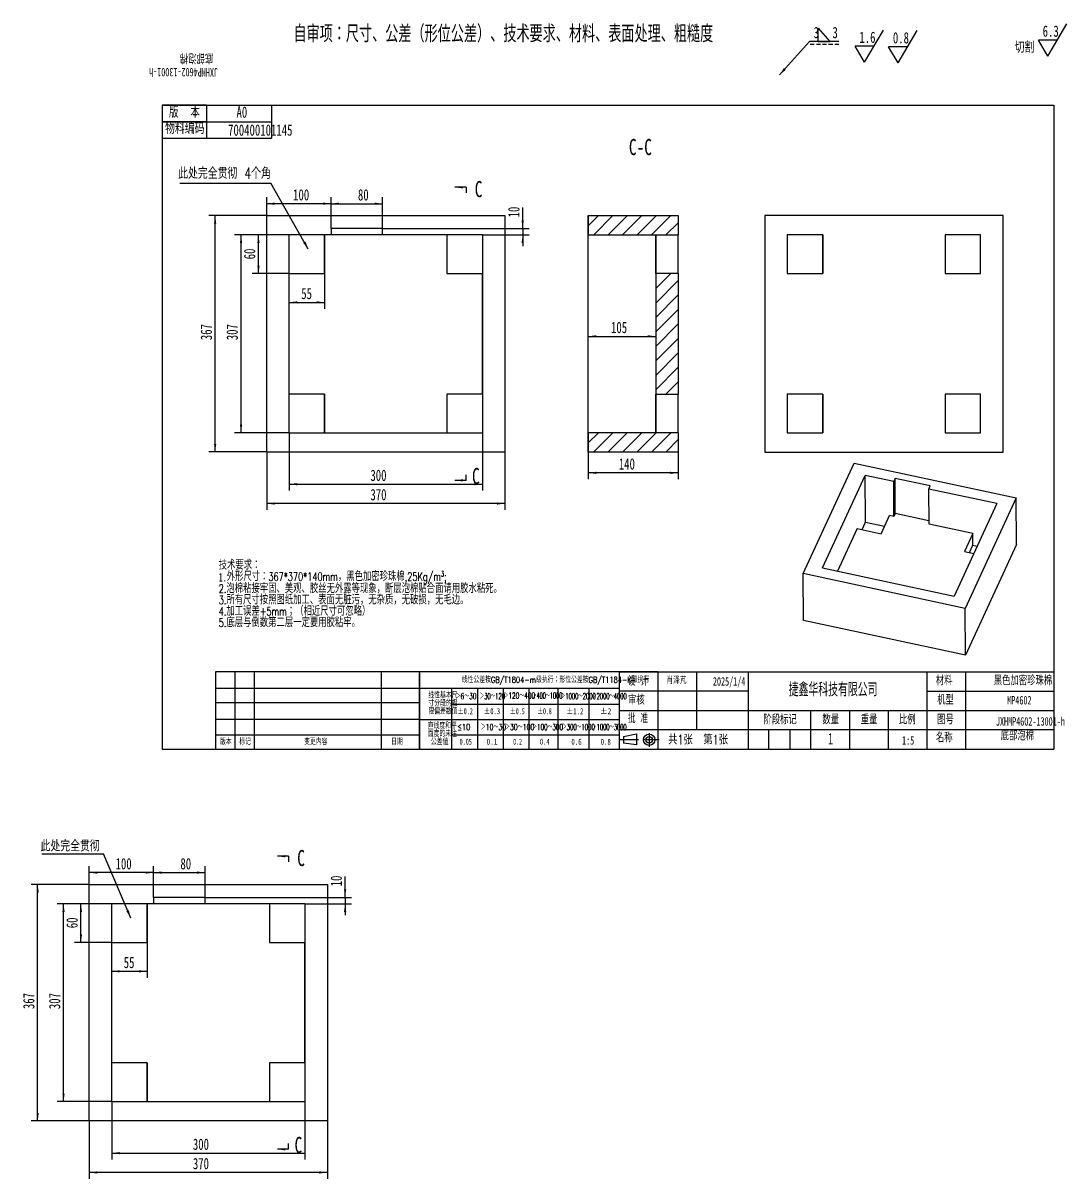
# Model space of a CAD drawing. Extents: x -29 to 515, y -128 to 231.
# Drawn here: x -29 to 295.2, y -128 to 230.9 of the extents above; entities that cross this region are included whole.
import ezdxf

# ---------------------------------------------------------------- set-up
doc = ezdxf.new("R2010")
doc.units = 0
doc.linetypes.add('SLD-DASHED', pattern=[1.905, 1.27, -0.635])
doc.linetypes.add('SLD-SOLID', pattern=[0])
doc.layers.get('0').update_dxf_attribs({"linetype": 'CONTINUOUS'})
for name, color, linetype in [('FORMAT', 7, 'SLD-SOLID'), ('细实线层', 7, 'SLD-SOLID'), ('轮廓实线层', 7, 'SLD-SOLID')]:
    doc.layers.add(name, color=color, linetype=linetype)
doc.styles.add('SLDTEXTSTYLE0', font='TXT', dxfattribs={"width": 0.7, "bigfont": 'bigfont'})
doc.styles.add('SLDTEXTSTYLE1', font='TXT', dxfattribs={"width": 0.7})
doc.styles.add('SLDTEXTSTYLE10', font='TXT', dxfattribs={"width": 0.569954, "bigfont": 'bigfont'})
doc.styles.add('SLDTEXTSTYLE11', font='TXT', dxfattribs={"width": 0.542825, "bigfont": 'bigfont'})
doc.styles.add('SLDTEXTSTYLE12', font='TXT', dxfattribs={"width": 0.607411, "bigfont": 'bigfont'})
doc.styles.add('SLDTEXTSTYLE13', font='TXT', dxfattribs={"width": 0.494457, "bigfont": 'bigfont'})
doc.styles.add('SLDTEXTSTYLE14', font='TXT', dxfattribs={"width": 0.523419, "bigfont": 'bigfont'})
doc.styles.add('SLDTEXTSTYLE15', font='TXT', dxfattribs={"width": 0.677411})
doc.styles.add('SLDTEXTSTYLE16', font='TXT', dxfattribs={"width": 0.616681})
doc.styles.add('SLDTEXTSTYLE17', font='TXT', dxfattribs={"width": 0.592279})
doc.styles.add('SLDTEXTSTYLE18', font='TXT', dxfattribs={"width": 0.633851})
doc.styles.add('SLDTEXTSTYLE19', font='TXT', dxfattribs={"width": 0.751649})
doc.styles.add('SLDTEXTSTYLE2', font='TXT', dxfattribs={"width": 0.579353, "bigfont": 'bigfont'})
doc.styles.add('SLDTEXTSTYLE20', font='TXT', dxfattribs={"width": 0.672854})
doc.styles.add('SLDTEXTSTYLE21', font='TXT', dxfattribs={"width": 0.604873})
doc.styles.add('SLDTEXTSTYLE22', font='TXT', dxfattribs={"width": 0.692137})
doc.styles.add('SLDTEXTSTYLE23', font='TXT', dxfattribs={"width": 0.516181, "bigfont": 'bigfont'})
doc.styles.add('SLDTEXTSTYLE24', font='TXT', dxfattribs={"width": 0.786906})
doc.styles.add('SLDTEXTSTYLE25', font='TXT', dxfattribs={"width": 0.513075, "bigfont": 'bigfont'})
doc.styles.add('SLDTEXTSTYLE26', font='TXT', dxfattribs={"width": 0.6, "bigfont": 'bigfont'})
doc.styles.add('SLDTEXTSTYLE3', font='TXT', dxfattribs={"width": 0.633333, "bigfont": 'bigfont'})
doc.styles.add('SLDTEXTSTYLE4', font='TXT', dxfattribs={"width": 0.589499, "bigfont": 'bigfont'})
doc.styles.add('SLDTEXTSTYLE5', font='TXT', dxfattribs={"width": 0.526455, "bigfont": 'bigfont'})
doc.styles.add('SLDTEXTSTYLE6', font='TXT', dxfattribs={"width": 0.583287, "bigfont": 'bigfont'})
doc.styles.add('SLDTEXTSTYLE7', font='TXT', dxfattribs={"width": 0.632085})
doc.styles.add('SLDTEXTSTYLE8', font='TXT', dxfattribs={"width": 0.735068, "bigfont": 'bigfont'})
doc.styles.add('SLDTEXTSTYLE9', font='TXT', dxfattribs={"width": 0.615255, "bigfont": 'bigfont'})
doc.dimstyles.new('SLDDIMSTYLE0', dxfattribs={"dimtxt": 0.18, "dimasz": 2.5, "dimexe": 0, "dimexo": 0.0625, "dimgap": 0, "dimtad": 0, "dimtih": 1, "dimtoh": 1, "dimdec": 0, "dimrnd": 1e-09, "dimzin": 0, "dimtxsty": 'STANDARD', "dimsah": 1, "dimcen": 0.09, "dimazin": 3, "dimtfac": 2.5, "dimtdec": 0, "dimtofl": 0, "dimtmove": 0, "dimatfit": 3, "dimtolj": 1, "dimtzin": 0})
doc.dimstyles.new('SLDDIMSTYLE1', dxfattribs={"dimtxt": 3.5, "dimasz": 2.5, "dimexe": 0, "dimexo": 0.0625, "dimgap": 0.875, "dimtad": 2, "dimlfac": 5, "dimrnd": 1e-09, "dimzin": 12, "dimtxsty": 'SLDTEXTSTYLE1', "dimsah": 1, "dimcen": 0.09, "dimazin": 3, "dimtfac": 1, "dimtofl": 0, "dimtmove": 0, "dimatfit": 3, "dimtolj": 1, "dimtzin": 12})
doc.dimstyles.new('SLDDIMSTYLE2', dxfattribs={"dimtxt": 3.5, "dimasz": 2.5, "dimexe": 0, "dimexo": 0.0625, "dimgap": 0.875, "dimtad": 2, "dimlfac": 5, "dimrnd": 1e-09, "dimzin": 12, "dimtxsty": 'SLDTEXTSTYLE1', "dimsah": 1, "dimcen": 0.09, "dimazin": 3, "dimtfac": 1, "dimtdec": 0, "dimtofl": 0, "dimtmove": 0, "dimatfit": 3, "dimtolj": 1, "dimtzin": 12})
doc.dimstyles.new('SLDDIMSTYLE3', dxfattribs={"dimtxt": 3.5, "dimasz": 2.5, "dimexe": 0, "dimexo": 0.0625, "dimgap": 0.875, "dimtad": 2, "dimlfac": 5, "dimrnd": 1e-09, "dimzin": 12, "dimtxsty": 'SLDTEXTSTYLE1', "dimsah": 1, "dimcen": 0.09, "dimazin": 3, "dimtfac": 1, "dimtmove": 0, "dimatfit": 3, "dimtolj": 1, "dimtzin": 12})
doc.dimstyles.new('SLDDIMSTYLE4', dxfattribs={"dimtxt": 3.5, "dimasz": 2.5, "dimexe": 0, "dimexo": 0.0625, "dimgap": 0.875, "dimtad": 2, "dimdec": 0, "dimlfac": 5, "dimrnd": 1e-09, "dimzin": 12, "dimtxsty": 'SLDTEXTSTYLE1', "dimsah": 1, "dimcen": 0.09, "dimazin": 3, "dimtfac": 1, "dimtofl": 0, "dimtmove": 0, "dimatfit": 3, "dimtolj": 1, "dimtzin": 12})

# ---------------------------------------------------------------- blocks, each defined once
blk = doc.blocks.new('SW_NOTE_0_3')
at = {"layer": 'FORMAT', "color": 0, "attachment_point": 1}
for s, insert, char_height, style in [('技术要求：', (0, 3.41), 2.646, 'SLDTEXTSTYLE0'), ('外形尺寸：367*370*140mm，黑色加密珍珠棉,25Kg/m³;', (2.47, -0.12), 2.6458, 'SLDTEXTSTYLE0'), ('1.', (0, -0.31), 2.646, 'SLDTEXTSTYLE1'), ('2.泡棉粘接牢固、美观、胶丝无外露等现象，断层泡棉贴合面请用胶水粘死。', (0, -3.84), 2.6458, 'SLDTEXTSTYLE0'), ('3.所有尺寸按照图纸加工、表面无脏污，无杂质，无破损，无毛边。', (0, -7.37), 2.6458, 'SLDTEXTSTYLE0'), ('4.加工误差+5mm；（相近尺寸可忽略）', (0, -10.9), 2.6458, 'SLDTEXTSTYLE0'), ('5.底层与倒数第二层一定要用胶粘牢。', (0, -14.42), 2.6458, 'SLDTEXTSTYLE0')]:
    blk.add_mtext(s, dxfattribs=dict(at, insert=insert, char_height=char_height, style=style))
blk = doc.blocks.new('SW_NOTE_0_14')
at = {"layer": 'FORMAT', "color": 0, "char_height": 1.852, "attachment_point": 2, "style": 'SLDTEXTSTYLE0'}
for s, insert in [('线性基本尺', (6.37, 2.39)), ('寸分段的极', (6.37, -0.08)), ('限偏差数值', (6.37, -2.55))]:
    blk.add_mtext(s, dxfattribs=dict(at, insert=insert))
blk = doc.blocks.new('SW_NOTE_0_15')
at = {"layer": 'FORMAT', "color": 0, "char_height": 1.852, "attachment_point": 2, "style": 'SLDTEXTSTYLE0'}
for s, insert in [('面度的未注', (6.37, -0.08)), ('直线度和平', (6.37, 2.39)), ('公差值', (5.55, -2.55))]:
    blk.add_mtext(s, dxfattribs=dict(at, insert=insert))
blk = doc.blocks.new('SW_NOTE_0_16')
at = {"layer": 'FORMAT', "color": 0, "attachment_point": 2}
for s, insert, char_height, style in [('JXHMP4602-13001-h', (17.12, 3.41), 2.6458, 'SLDTEXTSTYLE1'), ('底部泡棉', (13.07, -1.12), 2.646, 'SLDTEXTSTYLE0')]:
    blk.add_mtext(s, dxfattribs=dict(at, insert=insert, char_height=char_height, style=style))
blk = doc.blocks.new('SW_NOTE_0_17')
at = {"layer": 'FORMAT', "color": 0, "attachment_point": 2, "rotation": 180}
for s, insert, char_height, style in [('底部泡棉', (-13.07, 1.12), 2.646, 'SLDTEXTSTYLE0'), ('JXHMP4602-13001-h', (-17.12, -3.41), 2.6458, 'SLDTEXTSTYLE1')]:
    blk.add_mtext(s, dxfattribs=dict(at, insert=insert, char_height=char_height, style=style))
blk = doc.blocks.new('SW_SFSYMBOL_0')
at = {"layer": 'FORMAT', "color": 0}
for p, q in [((1.62, -5), (7.52, 5)), ((1.62, -5), (-1.33, 0)), ((4.57, 0), (-1.33, 0))]:
    blk.add_line(p, q, dxfattribs=at)
at = {"layer": 'FORMAT', "color": 0, "char_height": 3.5, "attachment_point": 1}
for s, insert, style in [('6.3', (0, 4.51), 'SLDTEXTSTYLE1'), ('切割', (-8.68, -0.49), 'SLDTEXTSTYLE0')]:
    blk.add_mtext(s, dxfattribs=dict(at, insert=insert, style=style))
blk = doc.blocks.new('SW_SFSYMBOL_1')
at = {"layer": 'FORMAT', "color": 0}
for p, q in [((1.62, -5), (7.52, 5)), ((1.62, -5), (-1.33, 0)), ((4.57, 0), (-1.33, 0))]:
    blk.add_line(p, q, dxfattribs=at)
at = {"layer": 'FORMAT', "color": 0, "insert": (0, 4.51), "char_height": 3.5, "attachment_point": 1, "style": 'SLDTEXTSTYLE1'}
blk.add_mtext('0.8', dxfattribs=at)
blk = doc.blocks.new('SW_SFSYMBOL_2')
at = {"layer": 'FORMAT', "color": 0}
for p, q in [((1.62, -5), (7.52, 5)), ((1.62, -5), (-1.33, 0)), ((4.57, 0), (-1.33, 0))]:
    blk.add_line(p, q, dxfattribs=at)
at = {"layer": 'FORMAT', "color": 0, "insert": (0, 4.51), "char_height": 3.5, "attachment_point": 1, "style": 'SLDTEXTSTYLE1'}
blk.add_mtext('1.6', dxfattribs=at)
blk = doc.blocks.new('SW_SYMBOL_WELD_FILL')
at = {"layer": 'FORMAT', "color": 0}
for p, q in [((100, 0), (100, 900)), ((100, 900), (900, 0)), ((100, 0), (900, 0))]:
    blk.add_line(p, q, dxfattribs=at)
blk = doc.blocks.new('SW_WELDSYMBOL_0')
at = {"layer": 'FORMAT', "color": 0}
blk.add_line((9.13, 0), (0, 0), dxfattribs=at)
at = {"layer": 'FORMAT', "color": 0, "linetype": 'SLD-DASHED'}
blk.add_line((9.13, -1), (0, -1), dxfattribs=at)
at = {"layer": 'FORMAT', "color": 0, "xscale": 0.004511737089201878, "yscale": 0.004511737089201878, "zscale": 0.004511737089201878}
blk.add_blockref('SW_SYMBOL_WELD_FILL', (2.3, 0), dxfattribs=at)
at = {"layer": 'FORMAT', "color": 0, "char_height": 3.5, "attachment_point": 1, "style": 'SLDTEXTSTYLE1'}
for insert in [(1.31, 4.51), (7.15, 4.51)]:
    blk.add_mtext('3', dxfattribs=dict(at, insert=insert))
blk = doc.blocks.new('_D')
at = {"layer": 'FORMAT'}
for p, q in [((46.67, 97.72), (46.67, 79.72)), ((120.67, 97.72), (120.67, 79.72)), ((120.67, 81.72), (46.67, 81.72))]:
    blk.add_line(p, q, dxfattribs=at)
for points in [[(46.67, 81.72), (49.17, 81.37), (49.17, 82.07)], [(120.67, 81.72), (118.17, 82.07), (118.17, 81.37)]]:
    blk.add_solid(points, dxfattribs=at)
at = {"layer": 'FORMAT', "insert": (78.89, 86.23), "char_height": 3.5, "attachment_point": 1, "style": 'SLDTEXTSTYLE1'}
blk.add_mtext('370', dxfattribs=at)
blk = doc.blocks.new('_D_1')
at = {"layer": 'FORMAT'}
for p, q in [((53.67, 103.72), (53.67, 85.72)), ((113.67, 103.72), (113.67, 85.72)), ((53.67, 87.72), (113.67, 87.72))]:
    blk.add_line(p, q, dxfattribs=at)
for points in [[(53.67, 87.72), (56.17, 87.37), (56.17, 88.07)], [(113.67, 87.72), (111.17, 88.07), (111.17, 87.37)]]:
    blk.add_solid(points, dxfattribs=at)
at = {"layer": 'FORMAT', "insert": (78.89, 92.23), "char_height": 3.5, "attachment_point": 1, "style": 'SLDTEXTSTYLE1'}
blk.add_mtext('300', dxfattribs=at)
blk = doc.blocks.new('_D_2')
at = {"layer": 'FORMAT'}
for p, q in [((46.67, 171.12), (28.67, 171.12)), ((30.67, 97.72), (30.67, 171.12)), ((46.67, 97.72), (28.67, 97.72))]:
    blk.add_line(p, q, dxfattribs=at)
for points in [[(30.67, 171.12), (30.32, 168.62), (31.02, 168.62)], [(30.67, 97.72), (31.02, 100.22), (30.32, 100.22)]]:
    blk.add_solid(points, dxfattribs=at)
at = {"layer": 'FORMAT', "insert": (26.16, 132.44), "char_height": 3.5, "attachment_point": 1, "rotation": 90, "style": 'SLDTEXTSTYLE1'}
blk.add_mtext('367', dxfattribs=at)
blk = doc.blocks.new('_D_3')
at = {"layer": 'FORMAT'}
for p, q in [((64.67, 153.12), (64.67, 142.18)), ((53.67, 144.18), (64.67, 144.18))]:
    blk.add_line(p, q, dxfattribs=at)
for points in [[(53.67, 144.18), (56.17, 143.83), (56.17, 144.53)], [(64.67, 144.18), (62.17, 144.53), (62.17, 143.83)]]:
    blk.add_solid(points, dxfattribs=at)
at = {"layer": 'FORMAT', "insert": (57.41, 148.69), "char_height": 3.5, "attachment_point": 1, "style": 'SLDTEXTSTYLE1'}
blk.add_mtext('55', dxfattribs=at)
blk = doc.blocks.new('_D_4')
at = {"layer": 'FORMAT'}
for p, q in [((82.67, 165.12), (36.71, 165.12)), ((38.71, 103.72), (38.71, 165.12)), ((53.67, 103.72), (36.71, 103.72))]:
    blk.add_line(p, q, dxfattribs=at)
for points in [[(38.71, 165.12), (38.36, 162.62), (39.06, 162.62)], [(38.71, 103.72), (39.06, 106.22), (38.36, 106.22)]]:
    blk.add_solid(points, dxfattribs=at)
at = {"layer": 'FORMAT', "insert": (34.2, 132.44), "char_height": 3.5, "attachment_point": 1, "rotation": 90, "style": 'SLDTEXTSTYLE1'}
blk.add_mtext('307', dxfattribs=at)
blk = doc.blocks.new('_D_5')
at = {"layer": 'FORMAT'}
for p, q in [((53.67, 165.12), (42.12, 165.12)), ((44.12, 153.12), (44.12, 165.12)), ((53.67, 153.12), (42.12, 153.12))]:
    blk.add_line(p, q, dxfattribs=at)
for points in [[(44.12, 165.12), (43.77, 162.62), (44.47, 162.62)], [(44.12, 153.12), (44.47, 155.62), (43.77, 155.62)]]:
    blk.add_solid(points, dxfattribs=at)
at = {"layer": 'FORMAT', "insert": (39.61, 157.56), "char_height": 3.5, "attachment_point": 1, "rotation": 90, "style": 'SLDTEXTSTYLE1'}
blk.add_mtext('60', dxfattribs=at)
blk = doc.blocks.new('_D_6')
at = {"layer": 'FORMAT'}
for p, q in [((66.67, 167.12), (66.67, 176.83)), ((82.67, 167.12), (82.67, 176.83)), ((66.67, 174.83), (82.67, 174.83))]:
    blk.add_line(p, q, dxfattribs=at)
for points in [[(66.67, 174.83), (69.17, 174.48), (69.17, 175.18)], [(82.67, 174.83), (80.17, 175.18), (80.17, 174.48)]]:
    blk.add_solid(points, dxfattribs=at)
at = {"layer": 'FORMAT', "insert": (75.02, 179.34), "char_height": 3.5, "attachment_point": 1, "style": 'SLDTEXTSTYLE1'}
blk.add_mtext('80', dxfattribs=at)
blk = doc.blocks.new('_D_7')
at = {"layer": 'FORMAT'}
for p, q in [((46.67, 171.12), (46.67, 176.83)), ((66.67, 167.12), (66.67, 176.83)), ((66.67, 174.83), (46.67, 174.83))]:
    blk.add_line(p, q, dxfattribs=at)
for points in [[(46.67, 174.83), (49.17, 174.48), (49.17, 175.18)], [(66.67, 174.83), (64.17, 175.18), (64.17, 174.48)]]:
    blk.add_solid(points, dxfattribs=at)
at = {"layer": 'FORMAT', "insert": (54.88, 179.34), "char_height": 3.5, "attachment_point": 1, "style": 'SLDTEXTSTYLE1'}
blk.add_mtext('100', dxfattribs=at)
blk = doc.blocks.new('_D_8')
at = {"layer": 'FORMAT'}
for p, q in [((126.18, 167.12), (126.18, 173.65)), ((82.67, 167.12), (128.18, 167.12)), ((113.67, 165.12), (128.18, 165.12)), ((126.18, 167.12), (126.18, 165.12)), ((126.18, 165.12), (126.18, 161.62))]:
    blk.add_line(p, q, dxfattribs=at)
for points in [[(126.18, 167.12), (126.53, 169.62), (125.83, 169.62)], [(126.18, 165.12), (125.83, 162.62), (126.53, 162.62)]]:
    blk.add_solid(points, dxfattribs=at)
at = {"layer": 'FORMAT', "insert": (121.67, 170.57), "char_height": 3.5, "attachment_point": 1, "rotation": 90, "style": 'SLDTEXTSTYLE1'}
blk.add_mtext('10', dxfattribs=at)
blk = doc.blocks.new('SW_NOTE_0_18')
at = {"layer": 'FORMAT', "color": 0}
blk.add_line((-28.32, 0), (0, 0), dxfattribs=at)
at = {"layer": 'FORMAT', "color": 0, "insert": (-28.81, 4.82), "char_height": 3.5, "attachment_point": 1, "style": 'SLDTEXTSTYLE0'}
blk.add_mtext('此处完全贯彻 4个角', dxfattribs=at)
blk = doc.blocks.new('_D_9')
at = {"layer": 'FORMAT'}
for p, q in [((174.51, 103.72), (174.51, 89.24)), ((146.57, 97.72), (146.57, 89.24)), ((174.51, 91.24), (146.57, 91.24))]:
    blk.add_line(p, q, dxfattribs=at)
for points in [[(146.57, 91.24), (149.07, 90.89), (149.07, 91.59)], [(174.51, 91.24), (172.01, 91.59), (172.01, 90.89)]]:
    blk.add_solid(points, dxfattribs=at)
at = {"layer": 'FORMAT', "insert": (156.04, 95.76), "char_height": 3.5, "attachment_point": 1, "style": 'SLDTEXTSTYLE1'}
blk.add_mtext('140', dxfattribs=at)
blk = doc.blocks.new('_D_10')
at = {"layer": 'FORMAT'}
blk.add_line((146.57, 133.63), (167.51, 133.63), dxfattribs=at)
for points in [[(146.57, 133.63), (149.07, 133.28), (149.07, 133.98)], [(167.51, 133.63), (165.01, 133.98), (165.01, 133.28)]]:
    blk.add_solid(points, dxfattribs=at)
at = {"layer": 'FORMAT', "insert": (153.62, 138.15), "char_height": 3.5, "attachment_point": 1, "style": 'SLDTEXTSTYLE1'}
blk.add_mtext('105', dxfattribs=at)
blk = doc.blocks.new('_D_11')
at = {"layer": 'FORMAT'}
for p, q in [((-8.46, -110.02), (-8.46, -128.02)), ((65.54, -110.02), (65.54, -128.02)), ((65.54, -126.02), (-8.46, -126.02))]:
    blk.add_line(p, q, dxfattribs=at)
for points in [[(-8.46, -126.02), (-5.96, -126.37), (-5.96, -125.67)], [(65.54, -126.02), (63.04, -125.67), (63.04, -126.37)]]:
    blk.add_solid(points, dxfattribs=at)
at = {"layer": 'FORMAT', "insert": (23.75, -121.51), "char_height": 3.5, "attachment_point": 1, "style": 'SLDTEXTSTYLE1'}
blk.add_mtext('370', dxfattribs=at)
blk = doc.blocks.new('_D_12')
at = {"layer": 'FORMAT'}
for p, q in [((-1.46, -104.02), (-1.46, -122.02)), ((58.54, -104.02), (58.54, -122.02)), ((-1.46, -120.02), (58.54, -120.02))]:
    blk.add_line(p, q, dxfattribs=at)
for points in [[(-1.46, -120.02), (1.04, -120.37), (1.04, -119.67)], [(58.54, -120.02), (56.04, -119.67), (56.04, -120.37)]]:
    blk.add_solid(points, dxfattribs=at)
at = {"layer": 'FORMAT', "insert": (23.75, -115.51), "char_height": 3.5, "attachment_point": 1, "style": 'SLDTEXTSTYLE1'}
blk.add_mtext('300', dxfattribs=at)
blk = doc.blocks.new('_D_13')
at = {"layer": 'FORMAT'}
for p, q in [((-8.46, -36.62), (-26.46, -36.62)), ((-24.46, -110.02), (-24.46, -36.62)), ((-8.46, -110.02), (-26.46, -110.02))]:
    blk.add_line(p, q, dxfattribs=at)
for points in [[(-24.46, -36.62), (-24.81, -39.12), (-24.11, -39.12)], [(-24.46, -110.02), (-24.11, -107.52), (-24.81, -107.52)]]:
    blk.add_solid(points, dxfattribs=at)
at = {"layer": 'FORMAT', "insert": (-28.98, -75.29), "char_height": 3.5, "attachment_point": 1, "rotation": 90, "style": 'SLDTEXTSTYLE1'}
blk.add_mtext('367', dxfattribs=at)
blk = doc.blocks.new('_D_14')
at = {"layer": 'FORMAT'}
for p, q in [((9.54, -54.62), (9.54, -65.56)), ((-1.46, -63.56), (9.54, -63.56))]:
    blk.add_line(p, q, dxfattribs=at)
for points in [[(-1.46, -63.56), (1.04, -63.91), (1.04, -63.21)], [(9.54, -63.56), (7.04, -63.21), (7.04, -63.91)]]:
    blk.add_solid(points, dxfattribs=at)
at = {"layer": 'FORMAT', "insert": (2.27, -59.05), "char_height": 3.5, "attachment_point": 1, "style": 'SLDTEXTSTYLE1'}
blk.add_mtext('55', dxfattribs=at)
blk = doc.blocks.new('_D_15')
at = {"layer": 'FORMAT'}
for p, q in [((27.54, -42.62), (-18.43, -42.62)), ((-16.43, -104.02), (-16.43, -42.62)), ((-1.46, -104.02), (-18.43, -104.02))]:
    blk.add_line(p, q, dxfattribs=at)
for points in [[(-16.43, -42.62), (-16.78, -45.12), (-16.08, -45.12)], [(-16.43, -104.02), (-16.08, -101.52), (-16.78, -101.52)]]:
    blk.add_solid(points, dxfattribs=at)
at = {"layer": 'FORMAT', "insert": (-20.94, -75.3), "char_height": 3.5, "attachment_point": 1, "rotation": 90, "style": 'SLDTEXTSTYLE1'}
blk.add_mtext('307', dxfattribs=at)
blk = doc.blocks.new('_D_16')
at = {"layer": 'FORMAT'}
for p, q in [((-1.46, -42.62), (-13.02, -42.62)), ((-11.02, -54.62), (-11.02, -42.62)), ((-1.46, -54.62), (-13.02, -54.62))]:
    blk.add_line(p, q, dxfattribs=at)
for points in [[(-11.02, -42.62), (-11.37, -45.12), (-10.67, -45.12)], [(-11.02, -54.62), (-10.67, -52.12), (-11.37, -52.12)]]:
    blk.add_solid(points, dxfattribs=at)
at = {"layer": 'FORMAT', "insert": (-15.53, -50.17), "char_height": 3.5, "attachment_point": 1, "rotation": 90, "style": 'SLDTEXTSTYLE1'}
blk.add_mtext('60', dxfattribs=at)
blk = doc.blocks.new('_D_17')
at = {"layer": 'FORMAT'}
for p, q in [((11.54, -40.62), (11.54, -30.9)), ((27.54, -40.62), (27.54, -30.9)), ((11.54, -32.9), (27.54, -32.9))]:
    blk.add_line(p, q, dxfattribs=at)
for points in [[(11.54, -32.9), (14.04, -33.25), (14.04, -32.55)], [(27.54, -32.9), (25.04, -32.55), (25.04, -33.25)]]:
    blk.add_solid(points, dxfattribs=at)
at = {"layer": 'FORMAT', "insert": (19.88, -28.39), "char_height": 3.5, "attachment_point": 1, "style": 'SLDTEXTSTYLE1'}
blk.add_mtext('80', dxfattribs=at)
blk = doc.blocks.new('_D_18')
at = {"layer": 'FORMAT'}
for p, q in [((-8.46, -36.62), (-8.46, -30.9)), ((11.54, -40.62), (11.54, -30.9)), ((11.54, -32.9), (-8.46, -32.9))]:
    blk.add_line(p, q, dxfattribs=at)
for points in [[(-8.46, -32.9), (-5.96, -33.25), (-5.96, -32.55)], [(11.54, -32.9), (9.04, -32.55), (9.04, -33.25)]]:
    blk.add_solid(points, dxfattribs=at)
at = {"layer": 'FORMAT', "insert": (-0.26, -28.39), "char_height": 3.5, "attachment_point": 1, "style": 'SLDTEXTSTYLE1'}
blk.add_mtext('100', dxfattribs=at)
blk = doc.blocks.new('_D_19')
at = {"layer": 'FORMAT'}
for p, q in [((71.04, -40.62), (71.04, -34.09)), ((27.54, -40.62), (73.04, -40.62)), ((58.54, -42.62), (73.04, -42.62)), ((71.04, -40.62), (71.04, -42.62)), ((71.04, -42.62), (71.04, -46.12))]:
    blk.add_line(p, q, dxfattribs=at)
for points in [[(71.04, -40.62), (71.39, -38.12), (70.69, -38.12)], [(71.04, -42.62), (70.69, -45.12), (71.39, -45.12)]]:
    blk.add_solid(points, dxfattribs=at)
at = {"layer": 'FORMAT', "insert": (66.53, -37.16), "char_height": 3.5, "attachment_point": 1, "rotation": 90, "style": 'SLDTEXTSTYLE1'}
blk.add_mtext('10', dxfattribs=at)
blk = doc.blocks.new('SW_NOTE_0_19')
at = {"layer": 'FORMAT', "color": 0}
blk.add_line((-19.13, 0), (0, 0), dxfattribs=at)
at = {"layer": 'FORMAT', "color": 0, "insert": (-19.5, 4.2), "char_height": 3.5, "attachment_point": 1, "style": 'SLDTEXTSTYLE0'}
blk.add_mtext('此处完全贯彻', dxfattribs=at)

msp = doc.modelspace()

# ---------------------------------------------------------------- linework, layer by layer
at = {"color": 7, "linetype": 'SLD-SOLID'}
for p, q in [((46.6744, 97.7163), (46.6744, 171.1163)), ((46.6744, 97.7163), (46.6744, 171.1163)), ((46.6744, 171.1163), (120.6744, 171.1163)), ((120.6744, 171.1163), (120.6744, 97.7163)), ((149.7456, 171.1163), (146.5739, 167.9446)), ((146.5739, 171.1163), (146.5739, 165.1163)), ((146.5739, 171.1163), (174.5059, 171.1163)), ((146.5739, 97.7163), (146.5739, 171.1163)), ((146.5739, 171.1163), (146.5739, 171.1163)), ((154.2357, 171.1163), (148.2357, 165.1163)), ((158.7259, 171.1163), (152.7259, 165.1163)), ((163.216, 171.1163), (157.216, 165.1163)), ((167.7061, 171.1163), (161.7061, 165.1163)), ((172.1963, 171.1163), (166.1963, 165.1163)), ((174.5059, 168.9358), (170.6864, 165.1163)), ((174.5059, 171.1163), (174.5059, 165.1163)), ((201.379, 171.1163), (201.379, 97.7163)), ((201.379, 171.1163), (201.379, 97.7163)), ((275.379, 171.1163), (201.379, 171.1163)), ((275.379, 97.7163), (275.379, 171.1163)), ((53.6744, 103.7163), (53.6744, 165.1163)), ((66.6744, 165.1163), (53.6744, 165.1163)), ((64.6744, 153.1163), (64.6744, 165.1163)), ((64.6744, 165.1163), (64.6744, 153.1163)), ((82.6744, 167.1163), (66.6744, 167.1163)), ((66.6744, 167.1163), (66.6744, 165.1163)), ((82.6744, 165.1163), (82.6744, 167.1163)), ((82.6744, 165.1163), (82.6744, 167.1163)), ((113.6744, 165.1163), (82.6744, 165.1163)), ((82.6744, 165.1163), (82.6744, 165.1163)), ((102.6744, 165.1163), (102.6744, 153.1163)), ((113.6744, 165.1163), (113.6744, 103.7163)), ((113.6744, 165.1163), (113.6744, 153.1163)), ((146.5739, 165.1163), (146.5739, 167.1163)), ((146.5739, 167.1163), (146.5739, 167.1163)), ((146.5739, 167.1163), (146.5739, 165.1163)), ((146.5739, 165.1163), (174.5059, 165.1163)), ((146.5739, 165.1163), (146.5739, 165.1163)), ((146.5739, 103.7163), (146.5739, 165.1163)), ((146.5739, 165.1163), (146.5739, 165.1163)), ((167.5059, 153.1163), (167.5059, 165.1163)), ((167.5059, 165.1163), (167.5059, 153.1163)), ((174.5059, 153.1163), (174.5059, 165.1163)), ((208.379, 165.1163), (208.379, 153.1163)), ((219.379, 165.1163), (208.379, 165.1163)), ((219.379, 165.1163), (219.379, 153.1163)), ((219.379, 153.1163), (219.379, 165.1163)), ((219.379, 165.1163), (219.379, 165.1163)), ((257.379, 165.1163), (257.379, 153.1163)), ((268.379, 165.1163), (257.379, 165.1163)), ((268.379, 153.1163), (268.379, 165.1163)), ((268.379, 153.1163), (268.379, 165.1163)), ((53.6744, 153.1163), (64.6744, 153.1163)), ((102.6744, 153.1163), (113.6744, 153.1163)), ((113.6744, 115.7163), (113.6744, 153.1163)), ((113.6744, 153.1163), (113.6744, 153.1163)), ((167.6666, 153.1163), (167.5059, 152.9556)), ((172.1568, 153.1163), (167.5059, 148.4654)), ((167.5059, 153.1163), (167.5059, 115.7163)), ((174.5059, 153.1163), (167.5059, 153.1163)), ((167.5059, 153.1163), (167.5059, 115.7163)), ((167.5059, 153.1163), (167.5059, 153.1163)), ((167.5059, 153.1163), (167.5059, 153.1163)), ((174.5059, 150.9753), (167.5059, 143.9753)), ((174.5059, 153.1163), (174.5059, 115.7163)), ((208.379, 153.1163), (219.379, 153.1163)), ((219.379, 153.1163), (219.379, 153.1163)), ((257.379, 153.1163), (268.379, 153.1163)), ((268.379, 153.1163), (268.379, 153.1163)), ((174.5059, 146.4852), (167.5059, 139.4852)), ((174.5059, 141.995), (167.5059, 134.995)), ((174.5059, 137.5049), (167.5059, 130.5049)), ((174.5059, 133.0148), (167.5059, 126.0148)), ((174.5059, 128.5247), (167.5059, 121.5247)), ((174.5059, 124.0345), (167.5059, 117.0345)), ((174.5059, 119.5444), (170.6778, 115.7163)), ((64.6744, 115.7163), (53.6744, 115.7163)), ((64.6744, 103.7163), (64.6744, 115.7163)), ((64.6744, 115.7163), (64.6744, 103.7163)), ((64.6744, 115.7163), (64.6744, 115.7163)), ((102.6744, 115.7163), (102.6744, 103.7163)), ((113.6744, 115.7163), (102.6744, 115.7163)), ((113.6744, 115.7163), (113.6744, 103.7163)), ((113.6744, 115.7163), (113.6744, 115.7163)), ((167.5059, 115.7163), (174.5059, 115.7163)), ((167.5059, 115.7163), (167.5059, 103.7163)), ((167.5059, 103.7163), (167.5059, 115.7163)), ((167.5059, 115.7163), (167.5059, 115.7163)), ((167.5059, 115.7163), (167.5059, 115.7163)), ((174.5059, 103.7163), (174.5059, 115.7163)), ((219.379, 115.7163), (208.379, 115.7163)), ((208.379, 115.7163), (208.379, 103.7163)), ((219.379, 103.7163), (219.379, 115.7163)), ((219.379, 115.7163), (219.379, 103.7163)), ((219.379, 115.7163), (219.379, 115.7163)), ((268.379, 115.7163), (257.379, 115.7163)), ((257.379, 115.7163), (257.379, 103.7163)), ((268.379, 103.7163), (268.379, 115.7163)), ((268.379, 103.7163), (268.379, 115.7163)), ((268.379, 115.7163), (268.379, 115.7163)), ((53.6744, 103.7163), (113.6744, 103.7163)), ((149.6975, 103.7163), (146.5739, 100.5927)), ((146.5739, 103.7163), (146.5739, 97.7163)), ((174.5059, 103.7163), (146.5739, 103.7163)), ((146.5739, 103.7163), (146.5739, 103.7163)), ((154.1877, 103.7163), (148.1877, 97.7163)), ((158.6778, 103.7163), (152.6778, 97.7163)), ((163.1679, 103.7163), (157.1679, 97.7163)), ((167.658, 103.7163), (161.658, 97.7163)), ((172.1482, 103.7163), (166.1482, 97.7163)), ((174.5059, 101.5839), (170.6383, 97.7163)), ((174.5059, 103.7163), (174.5059, 97.7163)), ((208.379, 103.7163), (219.379, 103.7163)), ((219.379, 103.7163), (219.379, 103.7163)), ((257.379, 103.7163), (268.379, 103.7163)), ((120.6744, 97.7163), (46.6744, 97.7163)), ((174.5059, 97.7163), (146.5739, 97.7163)), ((146.5739, 97.7163), (146.5739, 97.7163)), ((201.379, 97.7163), (201.379, 97.7163)), ((201.379, 97.7163), (275.379, 97.7163)), ((213.2685, 59.9342), (229.0967, 94.2697)), ((229.0967, 94.2697), (279.4868, 83.5019)), ((219.329, 61.7223), (232.5694, 90.4444)), ((241.4218, 88.5528), (232.5694, 90.4444)), ((232.6656, 75.925), (232.5694, 90.4444)), ((241.8531, 89.4883), (241.4218, 88.5528)), ((241.4938, 77.672), (241.4218, 88.5528)), ((252.7482, 87.1602), (241.8531, 89.4883)), ((241.9251, 78.6076), (241.8531, 89.4883)), ((252.3169, 86.2246), (252.7482, 87.1602)), ((273.4263, 81.7138), (252.3169, 86.2246)), ((252.389, 75.3439), (252.3169, 86.2246)), ((279.4868, 83.5019), (263.6586, 49.1664)), ((279.583, 68.9825), (279.4868, 83.5019)), ((273.4263, 81.7138), (260.1859, 52.9917)), ((231.6027, 73.6192), (232.6656, 75.925)), ((232.6656, 75.925), (238.6071, 74.6553)), ((237.5442, 72.3496), (240.1319, 77.963)), ((241.4938, 77.672), (240.1319, 77.963)), ((241.9251, 78.6076), (241.4938, 77.672)), ((252.3822, 76.3731), (241.9251, 78.6076)), ((230.0538, 73.9502), (223.9607, 60.7326)), ((230.0538, 73.9502), (237.5442, 72.3496)), ((266.008, 72.4337), (252.389, 75.3439)), ((266.008, 72.4337), (263.4203, 66.8202)), ((266.0321, 68.795), (266.008, 72.4337)), ((279.583, 68.9825), (263.7548, 34.647)), ((264.9692, 66.4892), (266.0321, 68.795)), ((266.0321, 68.795), (267.3419, 68.5151)), ((263.4203, 66.8202), (266.279, 66.2093)), ((219.329, 61.7223), (260.1859, 52.9917)), ((263.6586, 49.1664), (213.2685, 59.9342)), ((213.3647, 45.4147), (213.2685, 59.9342)), ((263.7548, 34.647), (263.6586, 49.1664)), ((263.7548, 34.647), (213.3647, 45.4147)), ((94.1856, 14.6297), (30.7863, 14.6297)), ((-8.4648, -110.0177), (-8.4648, -36.6177)), ((-8.4648, -110.0177), (-8.4648, -36.6177)), ((-8.4648, -36.6177), (65.5352, -36.6177)), ((65.5352, -36.6177), (65.5352, -110.0177)), ((-1.4648, -104.0177), (-1.4648, -42.6177)), ((11.5352, -42.6177), (-1.4648, -42.6177)), ((9.5352, -54.6177), (9.5352, -42.6177)), ((9.5352, -42.6177), (9.5352, -54.6177)), ((27.5352, -40.6177), (11.5352, -40.6177)), ((11.5352, -40.6177), (11.5352, -42.6177)), ((27.5352, -42.6177), (27.5352, -40.6177)), ((27.5352, -42.6177), (27.5352, -40.6177)), ((58.5352, -42.6177), (27.5352, -42.6177)), ((27.5352, -42.6177), (27.5352, -42.6177)), ((47.5352, -42.6177), (47.5352, -54.6177)), ((58.5352, -42.6177), (58.5352, -104.0177)), ((58.5352, -42.6177), (58.5352, -54.6177)), ((-1.4648, -54.6177), (9.5352, -54.6177)), ((47.5352, -54.6177), (58.5352, -54.6177)), ((58.5352, -92.0177), (58.5352, -54.6177)), ((58.5352, -54.6177), (58.5352, -54.6177)), ((9.5352, -92.0177), (-1.4648, -92.0177)), ((9.5352, -104.0177), (9.5352, -92.0177)), ((9.5352, -92.0177), (9.5352, -104.0177)), ((9.5352, -92.0177), (9.5352, -92.0177)), ((47.5352, -92.0177), (47.5352, -104.0177)), ((58.5352, -92.0177), (47.5352, -92.0177)), ((58.5352, -92.0177), (58.5352, -104.0177)), ((58.5352, -92.0177), (58.5352, -92.0177)), ((-1.4648, -104.0177), (58.5352, -104.0177)), ((65.5352, -110.0177), (-8.4648, -110.0177))]:
    msp.add_line(p, q, dxfattribs=at)
at = {"layer": 'FORMAT'}
for p, q in [((27.9356, 205.4508), (14.1856, 205.4508)), ((14.1856, 205.4508), (14.1856, 200.277)), ((27.9356, 205.4508), (27.9356, 195.1317)), ((27.9356, 205.4508), (27.9356, 200.277)), ((48.1787, 205.4508), (48.1787, 195.1317)), ((14.1856, 200.277), (48.1787, 200.277)), ((27.9356, 200.277), (14.1856, 200.277)), ((14.1856, 195.1317), (48.1787, 195.1317)), ((30.7863, 29.4508), (30.7863, 5.4508)), ((156.1856, 29.4508), (30.7863, 29.4508)), ((36.7863, 29.4508), (36.7863, 5.4508)), ((42.7863, 29.4508), (42.7863, 5.4508)), ((82.1998, 29.4508), (82.1998, 5.4508)), ((94.1856, 5.4508), (94.1856, 29.4508)), ((94.1856, 29.4508), (94.1856, 5.4508)), ((156.1856, 29.4508), (156.1856, 5.4508)), ((168.1856, 29.4508), (156.1856, 29.4508)), ((156.1856, 29.4508), (251.6856, 29.4508)), ((156.1856, 29.4508), (156.1856, 5.4508)), ((168.1856, 29.4508), (168.1856, 5.4508)), ((180.1856, 29.4508), (180.1856, 11.4508)), ((196.1856, 29.4508), (196.1856, 5.4508)), ((251.6856, 29.4508), (251.6856, 5.4508)), ((251.6856, 29.4508), (291.1856, 29.4508)), ((263.6856, 29.4508), (263.6856, 5.4508)), ((156.1856, 24.2297), (30.7863, 24.2297)), ((104.1856, 5.4508), (104.1856, 24.2297)), ((112.1856, 24.2297), (112.1856, 5.4508)), ((120.1856, 5.4508), (120.1856, 24.2297)), ((128.1856, 5.4508), (128.1856, 24.2297)), ((137.1856, 5.4508), (137.1856, 24.2297)), ((146.6856, 24.2297), (146.6856, 5.4508)), ((196.1856, 23.4508), (156.1856, 23.4508)), ((251.6856, 23.4508), (291.1856, 23.4508)), ((94.1856, 19.8508), (30.7863, 19.8508)), ((104.1856, 19.4297), (156.1856, 19.4297)), ((94.1856, 14.6297), (156.1856, 14.6297)), ((156.1856, 17.4508), (291.1856, 17.4508)), ((215.6856, 5.4508), (215.6856, 17.4508)), ((227.6856, 17.4508), (227.6856, 5.4508)), ((239.6856, 17.4508), (239.6856, 5.4508)), ((196.1856, 11.4508), (156.1856, 11.4508)), ((291.1856, 11.4508), (196.1856, 11.4508)), ((202.6856, 5.4508), (202.6856, 11.4508)), ((209.1856, 11.4508), (209.1856, 5.4508)), ((94.1856, 9.8297), (30.7863, 9.8297)), ((156.1856, 9.8297), (104.1856, 9.8297)), ((162.132, 8.347), (156.1273, 8.347)), ((157.4657, 9.3408), (161.5717, 10.2256)), ((157.4657, 9.3408), (157.4657, 7.3107)), ((161.5717, 6.7291), (157.4657, 7.3107)), ((161.5717, 10.2256), (161.5717, 6.7291)), ((168.548, 8.347), (163.7157, 8.347)), ((165.4657, 10.4476), (165.4657, 6.1755)), ((30.7863, 5.4508), (94.1856, 5.4508))]:
    msp.add_line(p, q, dxfattribs=at)
for radius in [1.75, 1]:
    msp.add_circle((165.4657, 8.347), radius, dxfattribs=at)
at = {"layer": '细实线层'}
for p, q in [((108.6244, 179.9243), (105.1244, 179.9243)), ((108.6244, 179.9243), (108.6244, 178.1743)), ((108.6244, 88.9083), (108.6244, 90.6583)), ((108.6244, 88.9083), (105.1244, 88.9083)), ((53.4852, -27.8097), (49.9852, -27.8097)), ((53.4852, -27.8097), (53.4852, -29.5597)), ((53.4852, -118.8257), (53.4852, -117.0757)), ((53.4852, -118.8257), (49.9852, -118.8257))]:
    msp.add_line(p, q, dxfattribs=at)
for points in [[(105.1244, 179.9243), (107.6244, 179.5743), (107.6244, 180.2743)], [(105.1244, 88.9083), (107.6244, 88.5583), (107.6244, 89.2583)], [(49.9852, -27.8097), (52.4852, -28.1597), (52.4852, -27.4597)], [(49.9852, -118.8257), (52.4852, -119.1757), (52.4852, -118.4757)]]:
    msp.add_solid(points, dxfattribs=at)
at = {"layer": '轮廓实线层'}
for p, q in [((14.1856, 205.4508), (291.1856, 205.4508)), ((14.1856, 205.4508), (14.1856, 5.4508)), ((291.1856, 205.4508), (291.1856, 5.4508)), ((14.1856, 5.4508), (291.1856, 5.4508))]:
    msp.add_line(p, q, dxfattribs=at)

# ---------------------------------------------------------------- block references
at = {"layer": 'FORMAT'}
for name, p in [('SW_SFSYMBOL_0', (287.6867, 225.6644)), ('SW_WELDSYMBOL_0', (215.25, 225.234)), ('SW_SFSYMBOL_2', (230.7631, 223.7422)), ('SW_SFSYMBOL_1', (241.1685, 223.5927)), ('SW_NOTE_0_17', (37.9753, 217.7072)), ('SW_NOTE_0_18', (47.997, 181.2143)), ('SW_NOTE_0_3', (31.7742, 60.4533)), ('SW_NOTE_0_14', (95.0551, 20.6941)), ('SW_NOTE_0_16', (266.7511, 11.9825)), ('SW_NOTE_0_15', (94.8475, 11.2307)), ('SW_NOTE_0_19', (-4.0573, -27.0564))]:
    msp.add_blockref(name, p, dxfattribs=at)

# ---------------------------------------------------------------- texts
for s, insert, char_height, attachment_point, style in [('自审项：尺寸、公差（形位公差）、技术要求、材料、表面处理、粗糙度', (120.1701, 230.2565), 5.291667, 2, 'SLDTEXTSTYLE0'), ('版  本', (16.3148, 205.0299), 3.5, 1, 'SLDTEXTSTYLE26'), ('A0', (38.96, 205.0299), 3.5, 2, 'SLDTEXTSTYLE1'), ('物料编码', (15.1178, 199.9773), 3.5, 1, 'SLDTEXTSTYLE0'), ('700400101145', (44.6834, 199.4535), 3.5, 2, 'SLDTEXTSTYLE1'), ('C-C', (162.7413, 194.9294), 5, 2, 'SLDTEXTSTYLE1'), ('线性公差按GB/T1804-m级执行；形位公差按GB/T1184-K级执行', (136.3831, 27.9234), 1.852083, 2, 'SLDTEXTSTYLE0'), ('设 计', (158.893, 27.7982), 2.64583, 1, 'SLDTEXTSTYLE3'), ('肖泽芃', (173.9568, 27.8216), 2.11667, 2, 'SLDTEXTSTYLE0'), ('2025/1/4', (190.3045, 27.7982), 2.64583, 2, 'SLDTEXTSTYLE1'), ('捷鑫华科技有限公司', (208.7875, 26.0649), 4.23333, 1, 'SLDTEXTSTYLE2'), ('材料', (254.5004, 27.981), 2.64583, 1, 'SLDTEXTSTYLE0'), ('黑色加密珍珠棉', (281.5679, 27.981), 2.64583, 2, 'SLDTEXTSTYLE0'), ('＞6～30', (105.3457, 22.8184), 1.85208, 1, 'SLDTEXTSTYLE4'), ('＞30～120', (112.8687, 22.8184), 1.85208, 1, 'SLDTEXTSTYLE5'), ('＞120～400', (120.2405, 22.979), 1.85208, 1, 'SLDTEXTSTYLE6'), ('＞400～1000', (129.208, 22.979), 1.85208, 1, 'SLDTEXTSTYLE13'), ('＞1000～2000', (138.0609, 22.8184), 1.85208, 1, 'SLDTEXTSTYLE14'), ('＞2000～4000', (147.8019, 22.8184), 1.85208, 1, 'SLDTEXTSTYLE23'), ('审核', (158.8955, 21.9571), 2.64583, 1, 'SLDTEXTSTYLE0'), ('机型', (254.9054, 21.9571), 2.64583, 1, 'SLDTEXTSTYLE0'), ('MP4602', (280.4481, 21.9571), 2.64583, 2, 'SLDTEXTSTYLE1'), ('±0.2', (105.9442, 18.1427), 1.85208, 1, 'SLDTEXTSTYLE7'), ('±0.3', (114.0606, 18.1427), 1.85208, 1, 'SLDTEXTSTYLE15'), ('±0.5', (122.1662, 18.1427), 1.85208, 1, 'SLDTEXTSTYLE16'), ('±0.8', (130.7171, 18.1427), 1.85208, 1, 'SLDTEXTSTYLE17'), ('±1.2', (139.7998, 18.1427), 1.85208, 1, 'SLDTEXTSTYLE22'), ('±2', (150.1754, 18.1427), 1.85208, 1, 'SLDTEXTSTYLE24'), ('批 准', (158.8955, 16.2214), 2.64583, 1, 'SLDTEXTSTYLE3'), ('阶段标记', (200.9404, 15.8516), 2.64583, 1, 'SLDTEXTSTYLE0'), ('数量', (219.2615, 15.8516), 2.64583, 1, 'SLDTEXTSTYLE0'), ('重量', (231.1732, 15.8516), 2.64583, 1, 'SLDTEXTSTYLE0'), ('比例', (243.0584, 15.8516), 2.64583, 1, 'SLDTEXTSTYLE0'), ('图号', (254.9054, 15.8516), 2.64583, 1, 'SLDTEXTSTYLE0'), ('≤10', (105.8994, 13.2336), 1.85208, 1, 'SLDTEXTSTYLE8'), ('＞10～30', (113.1568, 13.2336), 1.85208, 1, 'SLDTEXTSTYLE12'), ('＞30～100', (120.6328, 13.2336), 1.85208, 1, 'SLDTEXTSTYLE9'), ('＞100～300', (129.1344, 13.2336), 1.85208, 1, 'SLDTEXTSTYLE10'), ('＞300～1000', (138.4253, 13.2336), 1.85208, 1, 'SLDTEXTSTYLE11'), ('＞1000～3000', (147.8431, 13.2336), 1.85208, 1, 'SLDTEXTSTYLE25'), ('版本', (32.1709, 8.6674), 1.85208, 1, 'SLDTEXTSTYLE0'), ('标记', (38.1463, 8.6674), 1.85208, 1, 'SLDTEXTSTYLE0'), ('变更内容', (58.2951, 8.6674), 1.85208, 1, 'SLDTEXTSTYLE0'), ('日期', (85.2975, 8.6674), 1.85208, 1, 'SLDTEXTSTYLE0'), ('0.05', (106.5853, 8.6792), 1.85208, 1, 'SLDTEXTSTYLE18'), ('0.1', (114.9609, 8.6792), 1.85208, 1, 'SLDTEXTSTYLE19'), ('0.2', (123.2299, 8.6792), 1.85208, 1, 'SLDTEXTSTYLE21'), ('0.4', (131.5166, 8.6674), 1.85208, 1, 'SLDTEXTSTYLE20'), ('0.6', (141.3219, 8.6674), 1.85208, 1, 'SLDTEXTSTYLE1'), ('0.8', (150.3932, 8.6674), 1.85208, 1, 'SLDTEXTSTYLE1'), ('共1张', (171.337, 9.8974), 3, 1, 'SLDTEXTSTYLE0'), ('第1张', (182.2886, 9.8974), 3, 1, 'SLDTEXTSTYLE0'), ('1', (220.958, 10.4198), 3.5, 1, 'SLDTEXTSTYLE1'), ('1:5', (245.8983, 9.4834), 2.64583, 2, 'SLDTEXTSTYLE1'), ('名称', (254.5224, 10.2316), 2.64583, 1, 'SLDTEXTSTYLE0')]:
    msp.add_mtext(s, dxfattribs=dict(at, insert=insert, char_height=char_height, attachment_point=attachment_point, style=style))
at = {"layer": '细实线层', "char_height": 5, "attachment_point": 1, "style": 'SLDTEXTSTYLE1'}
for insert in [(111.2995, 181.8557), (110.4612, 92.7603), (56.1603, -25.8783), (55.322, -114.9737)]:
    msp.add_mtext('C', dxfattribs=dict(at, insert=insert))

# ---------------------------------------------------------------- dimensions: what is measured, and where the dimension line sits
at = {"layer": 'FORMAT'}
for base, p1, p2, dimstyle, picture, middle in [((46.6744, 174.8318), (66.6744, 167.1163), (46.6744, 171.1163), 'SLDDIMSTYLE1', '_D_7', (57.1866, 174.8318)), ((82.6744, 174.8318), (66.6744, 167.1163), (82.6744, 167.1163), 'SLDDIMSTYLE1', '_D_6', (76.5543, 174.8318)), ((64.6744, 144.176), (53.6744, 165.1163), (64.6744, 153.1163), 'SLDDIMSTYLE3', '_D_3', (58.9466, 144.176)), ((167.5059, 133.6338), (146.5739, 97.7163), (167.5059, 103.7163), 'SLDDIMSTYLE1', '_D_10', (155.9205, 133.6338)), ((113.6744, 87.7163), (53.6744, 103.7163), (113.6744, 103.7163), 'SLDDIMSTYLE2', '_D_1', (81.195, 87.7163)), ((146.5739, 91.2441), (174.5059, 103.7163), (146.5739, 97.7163), 'SLDDIMSTYLE4', '_D_9', (158.3401, 91.2441)), ((46.6744, 81.7163), (120.6744, 97.7163), (46.6744, 97.7163), 'SLDDIMSTYLE1', '_D', (81.195, 81.7163)), ((-8.4648, -32.9023), (11.5352, -40.6177), (-8.4648, -36.6177), 'SLDDIMSTYLE1', '_D_18', (2.0474, -32.9023)), ((9.5352, -63.5581), (-1.4648, -42.6177), (9.5352, -54.6177), 'SLDDIMSTYLE3', '_D_14', (3.8074, -63.5581)), ((58.5352, -120.0177), (-1.4648, -104.0177), (58.5352, -104.0177), 'SLDDIMSTYLE2', '_D_12', (26.0558, -120.0177)), ((-8.4648, -126.0177), (65.5352, -110.0177), (-8.4648, -110.0177), 'SLDDIMSTYLE1', '_D_11', (26.0558, -126.0177))]:
    dim = msp.add_linear_dim(base=base, p1=p1, p2=p2, dimstyle=dimstyle, dxfattribs=at)
    dim.commit()
    dim.dimension.update_dxf_attribs({"geometry": picture, "text_midpoint": middle, "dimtype": 160})
for base, p1, p2, angle, dimstyle, picture, middle in [((126.182, 165.1163), (82.6744, 167.1163), (113.6744, 165.1163), 90, 'SLDDIMSTYLE3', '_D_8', (126.182, 172.1092)), ((30.6744, 171.1163), (46.6744, 97.7163), (46.6744, 171.1163), 90, 'SLDDIMSTYLE1', '_D_2', (30.6744, 134.7387)), ((38.7107, 165.1163), (53.6744, 103.7163), (82.6744, 165.1163), 90, 'SLDDIMSTYLE1', '_D_4', (38.7107, 134.7387)), ((44.1222, 165.1163), (53.6744, 153.1163), (53.6744, 165.1163), 90, 'SLDDIMSTYLE1', '_D_5', (44.1222, 159.0946)), ((27.5352, -32.9023), (11.5352, -40.6177), (27.5352, -40.6177), 0, 'SLDDIMSTYLE1', '_D_17', (21.4151, -32.9023)), ((71.0428, -42.6177), (27.5352, -40.6177), (58.5352, -42.6177), 90, 'SLDDIMSTYLE3', '_D_19', (71.0428, -35.6249)), ((-24.4648, -36.6177), (-8.4648, -110.0177), (-8.4648, -36.6177), 90, 'SLDDIMSTYLE1', '_D_13', (-24.4648, -72.9953)), ((-16.4285, -42.6177), (-1.4648, -104.0177), (27.5352, -42.6177), 90, 'SLDDIMSTYLE1', '_D_15', (-16.4285, -72.9953)), ((-11.017, -42.6177), (-1.4648, -54.6177), (-1.4648, -42.6177), 90, 'SLDDIMSTYLE1', '_D_16', (-11.017, -48.6395))]:
    dim = msp.add_linear_dim(base=base, p1=p1, p2=p2, angle=angle, dimstyle=dimstyle, dxfattribs=at)
    dim.commit()
    dim.dimension.update_dxf_attribs({"geometry": picture, "text_midpoint": middle, "dimtype": 160})

# ---------------------------------------------------------------- leaders
for points in [[(205.944, 214.7991), (215.25, 225.234)], [(59.5902, 160.7267), (47.997, 181.2143)], [(4.451, -47.0074), (-4.0573, -27.0564)]]:
    msp.add_leader(points, dimstyle='SLDDIMSTYLE0', dxfattribs=at)

doc.saveas('drawing.dxf')
